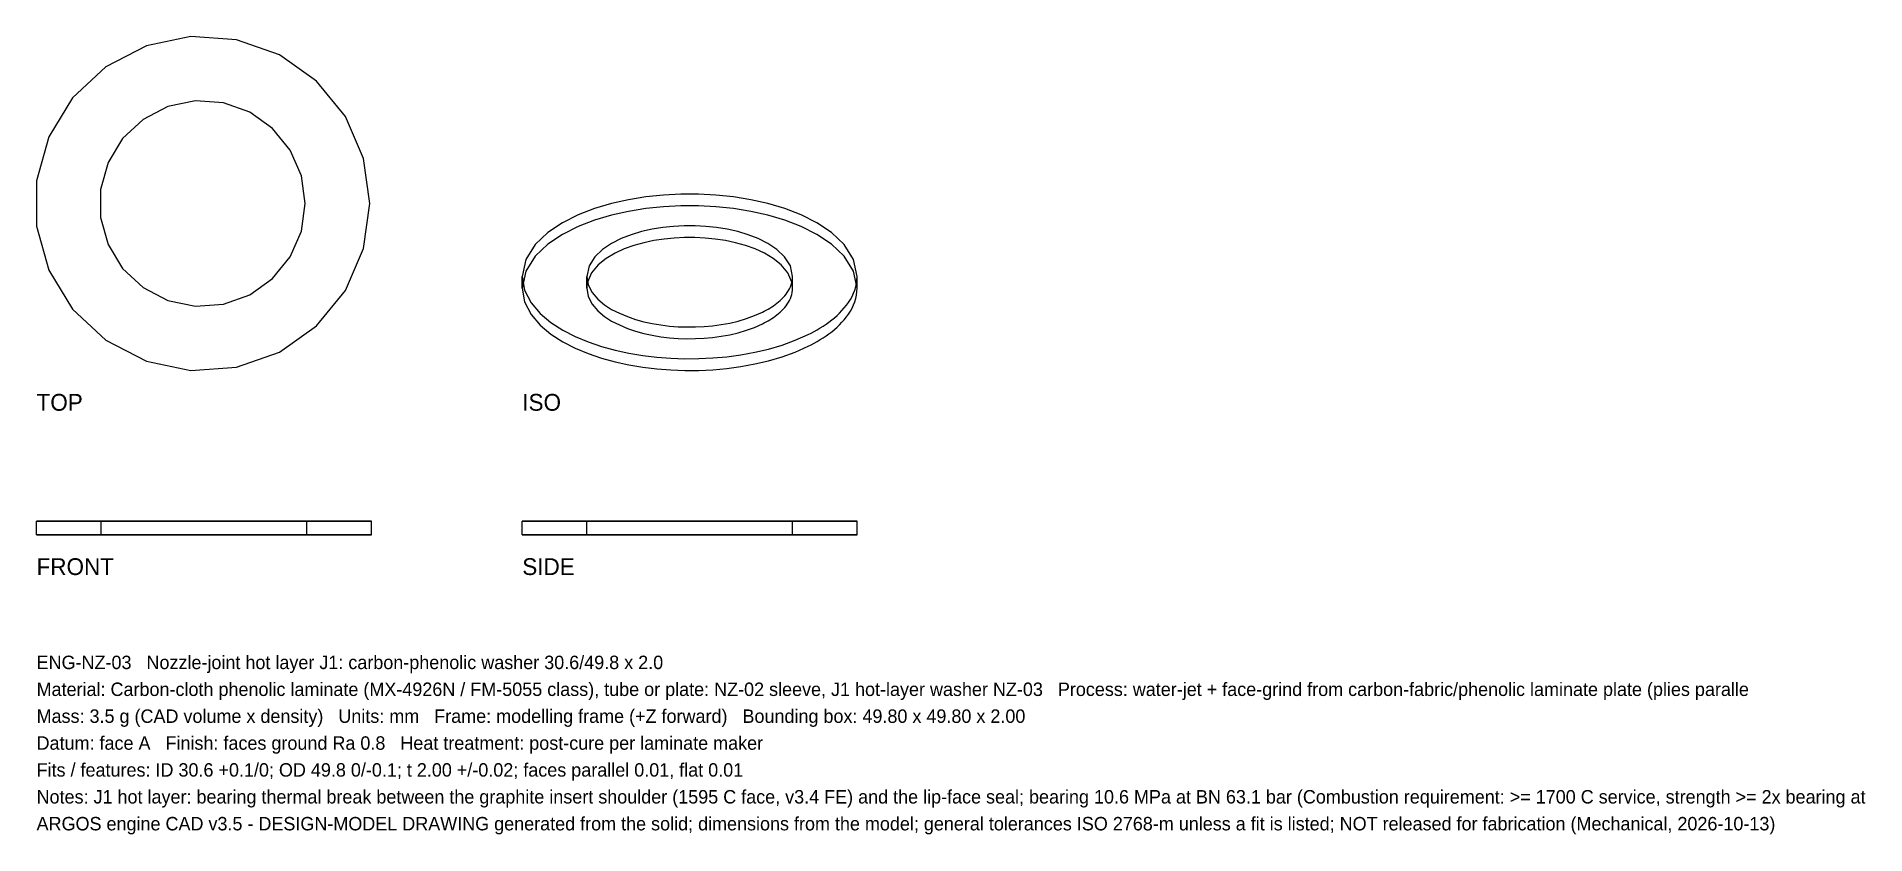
# Model space of a CAD drawing. Header units: millimetres. Extents: x 0 to 272, y -45 to 74.
import ezdxf

# ---------------------------------------------------------------- set-up
doc = ezdxf.new("R2010")
doc.units = ezdxf.units.MM
for name, color, linetype in [('FRONT_HIDDEN', 8, 'CONTINUOUS'), ('FRONT_VISIBLE', 7, 'Continuous'), ('ISO_HIDDEN', 8, 'CONTINUOUS'), ('ISO_VISIBLE', 7, 'Continuous'), ('SIDE_HIDDEN', 8, 'CONTINUOUS'), ('SIDE_VISIBLE', 7, 'Continuous'), ('TOP_HIDDEN', 8, 'CONTINUOUS'), ('TOP_VISIBLE', 7, 'Continuous')]:
    doc.layers.add(name, color=color, linetype=linetype)

msp = doc.modelspace()

# ---------------------------------------------------------------- linework, layer by layer
at = {"layer": 'FRONT_HIDDEN'}
for points in [[(49.8, 2), (47.63, 2), (45.47, 2), (43.3, 2), (41.14, 2), (38.97, 2), (36.81, 2), (34.64, 2), (32.48, 2), (30.31, 2), (28.15, 2), (25.98, 2), (23.82, 2), (21.65, 2), (19.49, 2), (17.32, 2), (15.16, 2), (12.99, 2), (10.83, 2), (8.66, 2), (6.5, 2), (4.33, 2), (2.17, 2), (0, 2)], [(49.8, 0), (47.63, 0), (45.47, 0), (43.3, 0), (41.14, 0), (38.97, 0), (36.81, 0), (34.64, 0), (32.48, 0), (30.31, 0), (28.15, 0), (25.98, 0), (23.82, 0), (21.65, 0), (19.49, 0), (17.32, 0), (15.16, 0), (12.99, 0), (10.83, 0), (8.66, 0), (6.5, 0), (4.33, 0), (2.17, 0), (0, 0)], [(40.2, 2), (38.87, 2), (37.54, 2), (36.21, 2), (34.88, 2), (33.55, 2), (32.22, 2), (30.89, 2), (29.56, 2), (28.23, 2), (26.9, 2), (25.57, 2), (24.23, 2), (22.9, 2), (21.57, 2), (20.24, 2), (18.91, 2), (17.58, 2), (16.25, 2), (14.92, 2), (13.59, 2), (12.26, 2), (10.93, 2), (9.6, 2)], [(9.6, 2), (10.93, 2), (12.26, 2), (13.59, 2), (14.92, 2), (16.25, 2), (17.58, 2), (18.91, 2), (20.24, 2), (21.57, 2), (22.9, 2), (24.23, 2), (25.57, 2), (26.9, 2), (28.23, 2), (29.56, 2), (30.89, 2), (32.22, 2), (33.55, 2), (34.88, 2), (36.21, 2), (37.54, 2), (38.87, 2), (40.2, 2)], [(9.6, 0), (9.6, 2)], [(40.2, 0), (38.87, 0), (37.54, 0), (36.21, 0), (34.88, 0), (33.55, 0), (32.22, 0), (30.89, 0), (29.56, 0), (28.23, 0), (26.9, 0), (25.57, 0), (24.23, 0), (22.9, 0), (21.57, 0), (20.24, 0), (18.91, 0), (17.58, 0), (16.25, 0), (14.92, 0), (13.59, 0), (12.26, 0), (10.93, 0), (9.6, 0)], [(9.6, 0), (10.93, 0), (12.26, 0), (13.59, 0), (14.92, 0), (16.25, 0), (17.58, 0), (18.91, 0), (20.24, 0), (21.57, 0), (22.9, 0), (24.23, 0), (25.57, 0), (26.9, 0), (28.23, 0), (29.56, 0), (30.89, 0), (32.22, 0), (33.55, 0), (34.88, 0), (36.21, 0), (37.54, 0), (38.87, 0), (40.2, 0)], [(40.2, 0), (40.2, 2)]]:
    msp.add_lwpolyline(points, dxfattribs=at)
at = {"layer": 'FRONT_VISIBLE'}
for points in [[(0, 2), (2.17, 2), (4.33, 2), (6.5, 2), (8.66, 2), (10.83, 2), (12.99, 2), (15.16, 2), (17.32, 2), (19.49, 2), (21.65, 2), (23.82, 2), (25.98, 2), (28.15, 2), (30.31, 2), (32.48, 2), (34.64, 2), (36.81, 2), (38.97, 2), (41.14, 2), (43.3, 2), (45.47, 2), (47.63, 2), (49.8, 2)], [(0, 0), (0, 2)], [(0, 0), (2.17, 0), (4.33, 0), (6.5, 0), (8.66, 0), (10.83, 0), (12.99, 0), (15.16, 0), (17.32, 0), (19.49, 0), (21.65, 0), (23.82, 0), (25.98, 0), (28.15, 0), (30.31, 0), (32.48, 0), (34.64, 0), (36.81, 0), (38.97, 0), (41.14, 0), (43.3, 0), (45.47, 0), (47.63, 0), (49.8, 0)], [(49.8, 0), (49.8, 2)]]:
    msp.add_lwpolyline(points, dxfattribs=at)
at = {"layer": 'ISO_HIDDEN'}
for points in [[(122.05, 36.7), (121.51, 39.24), (120.12, 41.44), (118.23, 43.23), (116.06, 44.68), (113.72, 45.85), (111.29, 46.8), (108.79, 47.54), (106.24, 48.12), (103.66, 48.54), (101.06, 48.81), (98.46, 48.95), (95.84, 48.95), (93.24, 48.81), (90.64, 48.54), (88.06, 48.12), (85.51, 47.54), (83.01, 46.8), (80.58, 45.85), (78.24, 44.68), (76.07, 43.23), (74.18, 41.44), (72.79, 39.24), (72.25, 36.7)], [(81.85, 36.7), (81.85, 38.45)], [(112.45, 36.7), (112.45, 38.45)], [(81.95, 37.58), (81.94, 37.54), (81.94, 37.5), (81.93, 37.46), (81.92, 37.43), (81.91, 37.39), (81.91, 37.35), (81.9, 37.31), (81.89, 37.28), (81.89, 37.24), (81.88, 37.2), (81.88, 37.16), (81.87, 37.12), (81.87, 37.09), (81.87, 37.05), (81.86, 37.01), (81.86, 36.97), (81.86, 36.93), (81.85, 36.9), (81.85, 36.86), (81.85, 36.82), (81.85, 36.78), (81.85, 36.74), (81.85, 36.7)], [(81.85, 36.7), (82.07, 35.44), (82.65, 34.3), (83.48, 33.32), (84.46, 32.49), (85.54, 31.8), (86.69, 31.21), (87.88, 30.71), (89.09, 30.3), (90.33, 29.96), (91.59, 29.69), (92.86, 29.47), (94.14, 29.32), (95.42, 29.22), (96.7, 29.17), (97.99, 29.18), (99.28, 29.24), (100.56, 29.36), (101.83, 29.53), (103.1, 29.76), (104.35, 30.06), (105.58, 30.42), (106.79, 30.86), (107.97, 31.38)], [(107.97, 31.38), (108.25, 31.52), (108.53, 31.67), (108.81, 31.83), (109.08, 31.99), (109.35, 32.16), (109.62, 32.34), (109.88, 32.52), (110.13, 32.72), (110.38, 32.92), (110.62, 33.13), (110.85, 33.35), (111.07, 33.58), (111.28, 33.81), (111.48, 34.06), (111.66, 34.32), (111.84, 34.59), (111.99, 34.87), (112.12, 35.16), (112.24, 35.45), (112.33, 35.76), (112.4, 36.07), (112.44, 36.39), (112.45, 36.7)], [(112.45, 36.7), (112.45, 36.74), (112.45, 36.78), (112.45, 36.82), (112.45, 36.86), (112.45, 36.9), (112.44, 36.93), (112.44, 36.97), (112.44, 37.01), (112.43, 37.05), (112.43, 37.09), (112.43, 37.12), (112.42, 37.16), (112.42, 37.2), (112.41, 37.24), (112.41, 37.28), (112.4, 37.31), (112.39, 37.35), (112.39, 37.39), (112.38, 37.43), (112.37, 37.46), (112.36, 37.5), (112.36, 37.54), (112.35, 37.58)]]:
    msp.add_lwpolyline(points, dxfattribs=at)
at = {"layer": 'ISO_VISIBLE'}
for points in [[(122.05, 38.45), (121.51, 40.98), (120.12, 43.18), (118.23, 44.97), (116.06, 46.42), (113.72, 47.6), (111.29, 48.54), (108.79, 49.28), (106.24, 49.86), (103.66, 50.28), (101.06, 50.55), (98.46, 50.69), (95.84, 50.69), (93.24, 50.55), (90.64, 50.28), (88.06, 49.86), (85.51, 49.28), (83.01, 48.54), (80.58, 47.6), (78.24, 46.42), (76.07, 44.97), (74.18, 43.18), (72.79, 40.98), (72.25, 38.45)], [(112.45, 38.45), (112.12, 40), (111.26, 41.35), (110.1, 42.46), (108.77, 43.35), (107.33, 44.07), (105.84, 44.65), (104.3, 45.11), (102.73, 45.46), (101.15, 45.72), (99.55, 45.89), (97.95, 45.97), (96.35, 45.97), (94.75, 45.89), (93.15, 45.72), (91.57, 45.46), (90, 45.11), (88.46, 44.65), (86.97, 44.07), (85.53, 43.35), (84.2, 42.46), (83.04, 41.35), (82.18, 40), (81.85, 38.45)], [(112.35, 37.58), (111.74, 38.97), (110.76, 40.14), (109.58, 41.1), (108.26, 41.88), (106.88, 42.52), (105.44, 43.04), (103.97, 43.45), (102.47, 43.77), (100.96, 44), (99.44, 44.15), (97.91, 44.23), (96.39, 44.23), (94.86, 44.15), (93.34, 44), (91.83, 43.77), (90.33, 43.45), (88.86, 43.04), (87.42, 42.52), (86.04, 41.88), (84.72, 41.1), (83.54, 40.14), (82.56, 38.97), (81.95, 37.58)], [(72.25, 38.45), (72.6, 36.39), (73.55, 34.53), (74.9, 32.94), (76.5, 31.59), (78.26, 30.46), (80.12, 29.5), (82.06, 28.69), (84.04, 28.02), (86.06, 27.47), (88.1, 27.02), (90.17, 26.68), (92.25, 26.43), (94.33, 26.26), (96.42, 26.19), (98.52, 26.2), (100.61, 26.3), (102.69, 26.49), (104.77, 26.77), (106.83, 27.15), (108.87, 27.63), (110.88, 28.22), (112.84, 28.93), (114.76, 29.78)], [(72.25, 36.7), (72.25, 38.45)], [(81.85, 38.45), (82.07, 37.18), (82.65, 36.04), (83.48, 35.06), (84.46, 34.23), (85.54, 33.54), (86.69, 32.95), (87.88, 32.45), (89.09, 32.04), (90.33, 31.7), (91.59, 31.43), (92.86, 31.21), (94.14, 31.06), (95.42, 30.96), (96.7, 30.92), (97.99, 30.92), (99.28, 30.99), (100.56, 31.1), (101.83, 31.27), (103.1, 31.5), (104.35, 31.8), (105.58, 32.16), (106.79, 32.6), (107.97, 33.12)], [(107.97, 33.12), (108.25, 33.26), (108.53, 33.41), (108.81, 33.57), (109.08, 33.73), (109.35, 33.9), (109.62, 34.08), (109.88, 34.26), (110.13, 34.46), (110.38, 34.66), (110.62, 34.87), (110.85, 35.09), (111.07, 35.32), (111.28, 35.56), (111.48, 35.8), (111.66, 36.06), (111.84, 36.33), (111.99, 36.61), (112.12, 36.9), (112.24, 37.2), (112.33, 37.5), (112.4, 37.81), (112.44, 38.13), (112.45, 38.45)], [(114.76, 29.78), (115.22, 30.01), (115.68, 30.25), (116.13, 30.51), (116.57, 30.77), (117.01, 31.05), (117.44, 31.34), (117.86, 31.64), (118.27, 31.96), (118.68, 32.28), (119.07, 32.63), (119.44, 32.98), (119.8, 33.35), (120.14, 33.74), (120.47, 34.15), (120.77, 34.57), (121.05, 35), (121.3, 35.46), (121.52, 35.93), (121.7, 36.41), (121.85, 36.91), (121.96, 37.41), (122.03, 37.93), (122.05, 38.45)], [(122.05, 36.7), (122.05, 38.45)], [(72.25, 36.7), (72.6, 34.65), (73.55, 32.79), (74.9, 31.2), (76.5, 29.85), (78.26, 28.72), (80.12, 27.76), (82.06, 26.95), (84.04, 26.28), (86.06, 25.73), (88.1, 25.28), (90.17, 24.94), (92.25, 24.68), (94.33, 24.52), (96.42, 24.45), (98.52, 24.46), (100.61, 24.56), (102.69, 24.75), (104.77, 25.03), (106.83, 25.41), (108.87, 25.89), (110.88, 26.48), (112.84, 27.19), (114.76, 28.04)], [(114.76, 28.04), (115.22, 28.27), (115.68, 28.51), (116.13, 28.77), (116.57, 29.03), (117.01, 29.31), (117.44, 29.6), (117.86, 29.9), (118.27, 30.21), (118.68, 30.54), (119.07, 30.88), (119.44, 31.24), (119.8, 31.61), (120.14, 32), (120.47, 32.41), (120.77, 32.83), (121.05, 33.26), (121.3, 33.72), (121.52, 34.19), (121.7, 34.67), (121.85, 35.17), (121.96, 35.67), (122.03, 36.19), (122.05, 36.7)]]:
    msp.add_lwpolyline(points, dxfattribs=at)
at = {"layer": 'SIDE_HIDDEN'}
for points in [[(122.05, 2), (119.88, 2), (117.72, 2), (115.55, 2), (113.39, 2), (111.22, 2), (109.06, 2), (106.89, 2), (104.73, 2), (102.56, 2), (100.4, 2), (98.23, 2), (96.07, 2), (93.9, 2), (91.74, 2), (89.57, 2), (87.41, 2), (85.24, 2), (83.08, 2), (80.91, 2), (78.75, 2), (76.58, 2), (74.42, 2), (72.25, 2)], [(122.05, 0), (119.88, 0), (117.72, 0), (115.55, 0), (113.39, 0), (111.22, 0), (109.06, 0), (106.89, 0), (104.73, 0), (102.56, 0), (100.4, 0), (98.23, 0), (96.07, 0), (93.9, 0), (91.74, 0), (89.57, 0), (87.41, 0), (85.24, 0), (83.08, 0), (80.91, 0), (78.75, 0), (76.58, 0), (74.42, 0), (72.25, 0)], [(112.45, 2), (111.12, 2), (109.79, 2), (108.46, 2), (107.13, 2), (105.8, 2), (104.47, 2), (103.14, 2), (101.81, 2), (100.48, 2), (99.15, 2), (97.82, 2), (96.48, 2), (95.15, 2), (93.82, 2), (92.49, 2), (91.16, 2), (89.83, 2), (88.5, 2), (87.17, 2), (85.84, 2), (84.51, 2), (83.18, 2), (81.85, 2)], [(81.85, 2), (82.52, 2), (83.18, 2), (83.85, 2), (84.51, 2), (85.18, 2), (85.84, 2), (86.51, 2), (87.17, 2), (87.84, 2), (88.5, 2), (89.17, 2), (89.83, 2), (90.5, 2), (91.16, 2), (91.83, 2), (92.49, 2), (93.16, 2), (93.82, 2), (94.49, 2), (95.15, 2), (95.82, 2), (96.48, 2), (97.15, 2)], [(81.85, 0), (81.85, 2)], [(112.45, 0), (111.12, 0), (109.79, 0), (108.46, 0), (107.13, 0), (105.8, 0), (104.47, 0), (103.14, 0), (101.81, 0), (100.48, 0), (99.15, 0), (97.82, 0), (96.48, 0), (95.15, 0), (93.82, 0), (92.49, 0), (91.16, 0), (89.83, 0), (88.5, 0), (87.17, 0), (85.84, 0), (84.51, 0), (83.18, 0), (81.85, 0)], [(81.85, 0), (82.52, 0), (83.18, 0), (83.85, 0), (84.51, 0), (85.18, 0), (85.84, 0), (86.51, 0), (87.17, 0), (87.84, 0), (88.5, 0), (89.17, 0), (89.83, 0), (90.5, 0), (91.16, 0), (91.83, 0), (92.49, 0), (93.16, 0), (93.82, 0), (94.49, 0), (95.15, 0), (95.82, 0), (96.48, 0), (97.15, 0)], [(97.15, 2), (97.82, 2), (98.48, 2), (99.15, 2), (99.81, 2), (100.48, 2), (101.14, 2), (101.81, 2), (102.47, 2), (103.14, 2), (103.8, 2), (104.47, 2), (105.13, 2), (105.8, 2), (106.46, 2), (107.13, 2), (107.79, 2), (108.46, 2), (109.12, 2), (109.79, 2), (110.45, 2), (111.12, 2), (111.78, 2), (112.45, 2)], [(97.15, 0), (97.82, 0), (98.48, 0), (99.15, 0), (99.81, 0), (100.48, 0), (101.14, 0), (101.81, 0), (102.47, 0), (103.14, 0), (103.8, 0), (104.47, 0), (105.13, 0), (105.8, 0), (106.46, 0), (107.13, 0), (107.79, 0), (108.46, 0), (109.12, 0), (109.79, 0), (110.45, 0), (111.12, 0), (111.78, 0), (112.45, 0)], [(112.45, 0), (112.45, 2)]]:
    msp.add_lwpolyline(points, dxfattribs=at)
at = {"layer": 'SIDE_VISIBLE'}
for points in [[(72.25, 2), (73.33, 2), (74.42, 2), (75.5, 2), (76.58, 2), (77.66, 2), (78.75, 2), (79.83, 2), (80.91, 2), (81.99, 2), (83.08, 2), (84.16, 2), (85.24, 2), (86.32, 2), (87.41, 2), (88.49, 2), (89.57, 2), (90.65, 2), (91.74, 2), (92.82, 2), (93.9, 2), (94.98, 2), (96.07, 2), (97.15, 2)], [(72.25, 0), (72.25, 2)], [(72.25, 0), (73.33, 0), (74.42, 0), (75.5, 0), (76.58, 0), (77.66, 0), (78.75, 0), (79.83, 0), (80.91, 0), (81.99, 0), (83.08, 0), (84.16, 0), (85.24, 0), (86.32, 0), (87.41, 0), (88.49, 0), (89.57, 0), (90.65, 0), (91.74, 0), (92.82, 0), (93.9, 0), (94.98, 0), (96.07, 0), (97.15, 0)], [(97.15, 2), (98.23, 2), (99.32, 2), (100.4, 2), (101.48, 2), (102.56, 2), (103.65, 2), (104.73, 2), (105.81, 2), (106.89, 2), (107.98, 2), (109.06, 2), (110.14, 2), (111.22, 2), (112.31, 2), (113.39, 2), (114.47, 2), (115.55, 2), (116.64, 2), (117.72, 2), (118.8, 2), (119.88, 2), (120.97, 2), (122.05, 2)], [(97.15, 0), (98.23, 0), (99.32, 0), (100.4, 0), (101.48, 0), (102.56, 0), (103.65, 0), (104.73, 0), (105.81, 0), (106.89, 0), (107.98, 0), (109.06, 0), (110.14, 0), (111.22, 0), (112.31, 0), (113.39, 0), (114.47, 0), (115.55, 0), (116.64, 0), (117.72, 0), (118.8, 0), (119.88, 0), (120.97, 0), (122.05, 0)], [(122.05, 0), (122.05, 2)]]:
    msp.add_lwpolyline(points, dxfattribs=at)
at = {"layer": 'TOP_HIDDEN'}
for points in [[(49.57, 49.29), (48.64, 56.01), (45.94, 62.23), (41.66, 67.49), (36.12, 71.4), (29.73, 73.67), (22.97, 74.13), (16.33, 72.75), (10.31, 69.63), (5.35, 65.01), (1.83, 59.21), (0, 52.68), (0, 45.9), (1.83, 39.37), (5.35, 33.58), (10.31, 28.95), (16.33, 25.83), (22.97, 24.45), (29.73, 24.91), (36.12, 27.18), (41.66, 31.09), (45.94, 36.35), (48.64, 42.57), (49.57, 49.29)], [(39.97, 49.29), (39.4, 53.42), (37.74, 57.24), (35.11, 60.47), (31.71, 62.88), (27.78, 64.27), (23.62, 64.56), (19.54, 63.71), (15.84, 61.79), (12.8, 58.95), (10.63, 55.39), (9.51, 51.38), (9.51, 47.21), (10.63, 43.2), (12.8, 39.64), (15.84, 36.79), (19.54, 34.88), (23.62, 34.03), (27.78, 34.31), (31.71, 35.71), (35.11, 38.11), (37.74, 41.34), (39.4, 45.16), (39.97, 49.29)]]:
    msp.add_lwpolyline(points, dxfattribs=at)
at = {"layer": 'TOP_VISIBLE'}
for points in [[(49.57, 49.29), (48.64, 56.01), (45.94, 62.23), (41.66, 67.49), (36.12, 71.4), (29.73, 73.67), (22.97, 74.13), (16.33, 72.75), (10.31, 69.63), (5.35, 65.01), (1.83, 59.21), (0, 52.68), (0, 45.9), (1.83, 39.37), (5.35, 33.58), (10.31, 28.95), (16.33, 25.83), (22.97, 24.45), (29.73, 24.91), (36.12, 27.18), (41.66, 31.09), (45.94, 36.35), (48.64, 42.57), (49.57, 49.29)], [(39.97, 49.29), (39.4, 53.42), (37.74, 57.24), (35.11, 60.47), (31.71, 62.88), (27.78, 64.27), (23.62, 64.56), (19.54, 63.71), (15.84, 61.79), (12.8, 58.95), (10.63, 55.39), (9.51, 51.38), (9.51, 47.21), (10.63, 43.2), (12.8, 39.64), (15.84, 36.79), (19.54, 34.88), (23.62, 34.03), (27.78, 34.31), (31.71, 35.71), (35.11, 38.11), (37.74, 41.34), (39.4, 45.16), (39.97, 49.29)]]:
    msp.add_lwpolyline(points, dxfattribs=at)

# ---------------------------------------------------------------- texts
for s, p in [('ENG-NZ-03   Nozzle-joint hot layer J1: carbon-phenolic washer 30.6/49.8 x 2.0', (0, -20)), ('Material: Carbon-cloth phenolic laminate (MX-4926N / FM-5055 class), tube or plate: NZ-02 sleeve, J1 hot-layer washer NZ-03   Process: water-jet + face-grind from carbon-fabric/phenolic laminate plate (plies paralle', (0, -24)), ('Mass: 3.5 g (CAD volume x density)   Units: mm   Frame: modelling frame (+Z forward)   Bounding box: 49.80 x 49.80 x 2.00', (0, -28)), ('Datum: face A   Finish: faces ground Ra 0.8   Heat treatment: post-cure per laminate maker', (0, -32)), ('Fits / features: ID 30.6 +0.1/0; OD 49.8 0/-0.1; t 2.00 +/-0.02; faces parallel 0.01, flat 0.01', (0, -36)), ('Notes: J1 hot layer: bearing thermal break between the graphite insert shoulder (1595 C face, v3.4 FE) and the lip-face seal; bearing 10.6 MPa at BN 63.1 bar (Combustion requirement: >= 1700 C service, strength >= 2x bearing at', (0, -40)), ('ARGOS engine CAD v3.5 - DESIGN-MODEL DRAWING generated from the solid; dimensions from the model; general tolerances ISO 2768-m unless a fit is listed; NOT released for fabrication (Mechanical, 2026-10-13)', (0, -44))]:
    msp.add_text(s, height=2).set_placement(p)
at = {"layer": 'FRONT_VISIBLE'}
msp.add_text('FRONT', height=2.5, dxfattribs=at).set_placement((0, -6))
at = {"layer": 'ISO_VISIBLE'}
msp.add_text('ISO', height=2.5, dxfattribs=at).set_placement((72.25, 18.45))
at = {"layer": 'SIDE_VISIBLE'}
msp.add_text('SIDE', height=2.5, dxfattribs=at).set_placement((72.25, -6))
at = {"layer": 'TOP_VISIBLE'}
msp.add_text('TOP', height=2.5, dxfattribs=at).set_placement((0, 18.45))

doc.saveas('drawing.dxf')
